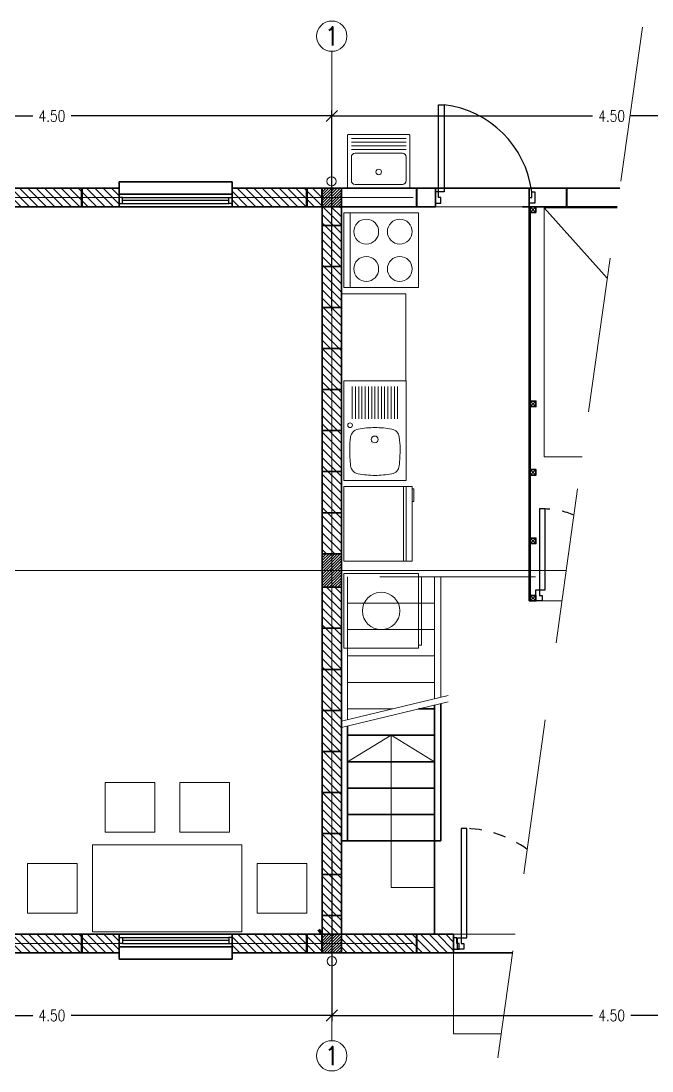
# Model space of a CAD drawing. Header units: metres. Extents: x 45 to 666, y -23 to 325.
# Drawn here: x 278.21 to 283.28, y 94.05 to 102.5 of the extents above; entities that cross this region are included whole.
import ezdxf

# ---------------------------------------------------------------- set-up
doc = ezdxf.new("R2010")
doc.units = ezdxf.units.M
doc.header["$LTSCALE"] = 5
doc.header["$MEASUREMENT"] = 0
doc.linetypes.add('HIDDEN', pattern=[0.375, 0.25, -0.125])
doc.layers.get('0').update_dxf_attribs({"color": 30})
doc.layers.get('DEFPOINTS').update_dxf_attribs({"color": 210})
for name, color, linetype, lineweight in [('A-ANNO-DIMS', 3, 'Continuous', 18), ('A-ANNO-SYMB', 3, 'Continuous', 18), ('A-ANNO-TEXT', 3, 'Continuous', 18), ('A-DOOR-FULL', 4, 'Continuous', 25), ('A-FLOR-FTPT', 6, 'Continuous', 70), ('A-FLOR-LEVL', 7, 'Continuous', 35), ('A-FLOR-OVHD', 3, 'HIDDEN', 18), ('A-FURN', 8, 'Continuous', 18), ('A-GLAZ-FULL', 4, 'Continuous', 25), ('A-WALL-FULL', 7, 'Continuous', 35), ('A-WALL-FULL-EXTR', 7, 'Continuous', 35), ('A-WALL-PATT', 8, 'Continuous', 18)]:
    doc.layers.add(name, color=color, linetype=linetype, lineweight=lineweight)
doc.styles.add('E-ROMANS', font='romans.shx', dxfattribs={"width": 0.8})
doc.dimstyles.new('E-0050_TICK_18', dxfattribs={"dimscale": 0.001, "dimtxt": 90, "dimasz": 90, "dimexe": 45, "dimexo": 30, "dimgap": 45, "dimtad": 0, "dimzin": 0, "dimdsep": 46, "dimtxsty": 'E-ROMANS', "dimblk": 'OBLIQUE', "dimcen": 45, "dimclrd": 256, "dimclre": 256, "dimclrt": 256, "dimadec": 0, "dimazin": 0, "dimtfac": 1, "dimtmove": 1, "dimatfit": 3, "dimldrblk": 'OPEN90', "dimfxl": 1, "dimtfill": 1, "dimtolj": 1, "dimtzin": 0, "dimarcsym": 0})
pattern_1 = [(135, (65.155357, 30.70779), (-0.03367596, -0.03367596), [])]

# ---------------------------------------------------------------- blocks, each defined once
blk = doc.blocks.new('LAVADERO-PL')
at = {"ltscale": 0.25}
for p, q in [((0, -0.245), (0, 0.245)), ((0.005, 0.25), (0.425, 0.25)), ((0.03, -0.19), (0.03, 0.19)), ((0.06, 0.22), (0.25, 0.22)), ((0.28, 0.19), (0.28, -0.19)), ((0.31, 0.22), (0.31, -0.22)), ((0.34, 0.22), (0.34, -0.22)), ((0.37, 0.22), (0.37, -0.22)), ((0.4, 0.22), (0.4, -0.22)), ((0.43, 0.245), (0.43, -0.245)), ((0.425, -0.25), (0.005, -0.25)), ((0.25, -0.22), (0.06, -0.22))]:
    blk.add_line(p, q, dxfattribs=at)
blk.add_circle((0.13, 0), 0.0224, dxfattribs=at)
for centre, radius, start, end in [((0.005, 0.245), 0.005, 90, 180), ((0.06, 0.19), 0.03, 90, 180), ((0.25, 0.19), 0.03, 0, 90), ((0.425, 0.245), 0.005, 0, 90), ((0.005, -0.245), 0.005, 180, 270), ((0.06, -0.19), 0.03, 180, 270), ((0.25, -0.19), 0.03, 270, 0), ((0.425, -0.245), 0.005, 270, 0)]:
    blk.add_arc(centre, radius, start, end, dxfattribs=at)
blk = doc.blocks.new('A$C1B7F5B90')
at = {"layer": 'A-DOOR-FULL'}
for points in [[(0.07, 0.79), (0.07, 0.09), (0.025, 0.09), (0.025, 0.79), (0.07, 0.79)], [(0.025, 0.09), (0, 0.09), (0, 0), (0.045, 0), (0.045, 0.045), (0.025, 0.045), (0.025, 0.09)], [(0.775, 0.09), (0.8, 0.09), (0.8, 0), (0.755, 0), (0.755, 0.045), (0.775, 0.045), (0.775, 0.09)]]:
    blk.add_lwpolyline(points, dxfattribs=at)
at = {"layer": 'A-DOOR-FULL', "linetype": 'HIDDEN'}
blk.add_arc((-0.0286, -0.0143), 0.8104, 7.39733, 83.01047, dxfattribs=at)
blk = doc.blocks.new('COCINA-PL')
blk.add_lwpolyline([(0, 0.3), (0, -0.3), (0.6, -0.3), (0.6, 0.3)], close=True)
blk.add_lwpolyline([(0.05, 0.3), (0.05, -0.3)])
for centre in [(0.18, 0.15), (0.45, 0.15), (0.18, -0.15), (0.45, -0.15)]:
    blk.add_circle(centre, 0.1)
blk = doc.blocks.new('LAVADORA-PL')
for p, q in [((0, 0), (0, 0.6)), ((0, 0.6), (0.6, 0.6)), ((0.6, 0.6), (0.6, 0)), ((0.625, 0.575), (0.625, 0.025)), ((0.6, 0), (0, 0))]:
    blk.add_line(p, q)
for points in [[(0.6, 0.575), (0.625, 0.575)], [(0.6, 0.025), (0.625, 0.025)]]:
    blk.add_lwpolyline(points)
blk.add_circle((0.3, 0.3), 0.15)
blk = doc.blocks.new('LAVAPLATO-PL')
at = {"ltscale": 5}
for p, q in [((0.5, 0.8), (0, 0.8)), ((0, 0.8), (0, 0)), ((0.5, 0), (0.5, 0.8)), ((0.0672, 0.4945), (0.0672, 0.755)), ((0.0672, 0.4945), (0.0672, 0.755)), ((0.0933, 0.4945), (0.0933, 0.755)), ((0.0933, 0.4945), (0.0933, 0.755)), ((0.1195, 0.4945), (0.1194, 0.755)), ((0.1195, 0.4945), (0.1194, 0.755)), ((0.1456, 0.4945), (0.1456, 0.755)), ((0.1456, 0.4945), (0.1456, 0.755)), ((0.1717, 0.4945), (0.1717, 0.755)), ((0.1717, 0.4945), (0.1717, 0.755)), ((0.1978, 0.4945), (0.1978, 0.755)), ((0.1978, 0.4945), (0.1978, 0.755)), ((0.2239, 0.4945), (0.2239, 0.755)), ((0.2239, 0.4945), (0.2239, 0.755)), ((0.25, 0.4945), (0.25, 0.755)), ((0.25, 0.4945), (0.25, 0.755)), ((0.2761, 0.4945), (0.2761, 0.755)), ((0.2761, 0.4945), (0.2761, 0.755)), ((0.3022, 0.4945), (0.3022, 0.755)), ((0.3022, 0.4945), (0.3022, 0.755)), ((0.3283, 0.4945), (0.3283, 0.755)), ((0.3283, 0.4945), (0.3283, 0.755)), ((0.3544, 0.4945), (0.3544, 0.755)), ((0.3544, 0.4945), (0.3544, 0.755)), ((0.3806, 0.4945), (0.3805, 0.755)), ((0.3806, 0.4945), (0.3805, 0.755)), ((0.4067, 0.4945), (0.4067, 0.755)), ((0.4067, 0.4945), (0.4067, 0.755)), ((0.4328, 0.4945), (0.4328, 0.755)), ((0.4328, 0.4945), (0.4328, 0.755)), ((0, 0), (0.5, 0))]:
    blk.add_line(p, q, dxfattribs=at)
for centre, radius in [((0.0499, 0.443), 0.019), ((0.0499, 0.443), 0.019), ((0.248, 0.329), 0.0275), ((0.248, 0.329), 0.0275)]:
    blk.add_circle(centre, radius, dxfattribs=at)
for centre, radius, start, end in [((0.25, -0.326), 0.75, 90, 100.38124), ((0.25, -0.326), 0.75, 90, 100.38124), ((0.25, -0.326), 0.75, 79.61876, 90), ((0.25, -0.326), 0.75, 79.61876, 90), ((0.798, 0.253), 0.75, 172.77, 180), ((0.798, 0.253), 0.75, 172.77, 180), ((0.1284, 0.338), 0.075, 100.38124, 172.77), ((0.1284, 0.338), 0.075, 100.38124, 172.77), ((0.3716, 0.338), 0.075, 7.23, 79.61876), ((0.3716, 0.338), 0.075, 7.23, 79.61876), ((-0.298, 0.253), 0.75, 360, 7.23), ((-0.298, 0.253), 0.75, 360, 7.23), ((1.6099, 0.253), 1.5619, 179.9987, 185.00834), ((1.6099, 0.253), 1.5619, 179.9987, 185.00834), ((-1.1099, 0.253), 1.5619, 354.99166, 0.0013), ((-1.1099, 0.253), 1.5619, 354.99166, 0.0013), ((0.1284, 0.126), 0.075, 187.23, 259.61876), ((0.1284, 0.126), 0.075, 187.23, 259.61876), ((0.3716, 0.126), 0.075, 280.38124, 352.77), ((0.3716, 0.126), 0.075, 280.38124, 352.77), ((0.25, 0.79), 0.75, 259.61876, 270), ((0.25, 0.79), 0.75, 259.61876, 270), ((0.25, 0.79), 0.75, 270, 280.38124), ((0.25, 0.79), 0.75, 270, 280.38124)]:
    blk.add_arc(centre, radius, start, end, dxfattribs=at)
blk = doc.blocks.new('RF-PL')
for p, q in [((0, 0.6), (0.5504, 0.6)), ((0, 0), (0, 0.6)), ((0.481, 0.6), (0.481, 0)), ((0.5008, 0.6), (0.5008, 0)), ((0.5504, 0.6), (0.5504, 0)), ((0.5504, 0.5806), (0.5629, 0.5806)), ((0.5629, 0.5806), (0.5629, 0.4806)), ((0.5629, 0.4806), (0.5504, 0.4806)), ((0.5504, 0), (0, 0))]:
    blk.add_line(p, q)
blk = doc.blocks.new('_Oblique')
at = {"color": 0, "linetype": 'ByBlock', "lineweight": -2}
blk.add_line((-0.5, -0.5), (0.5, 0.5), dxfattribs=at)
blk = doc.blocks.new('*D264')
at = {"layer": 'A-ANNO-DIMS', "lineweight": -2, "transparency": 16777216}
for p, q in [((276.2054, 100.167), (276.2054, 101.7788)), ((280.7054, 100.167), (280.7054, 101.7788)), ((276.2054, 101.7338), (278.3007, 101.7338)), ((280.7054, 101.7338), (278.6101, 101.7338))]:
    blk.add_line(p, q, dxfattribs=at)
at = {"layer": 'DEFPOINTS', "color": 0, "transparency": 16777216}
for p in [(280.7054, 101.7338), (276.2054, 100.137), (280.7054, 100.137)]:
    blk.add_point(p, dxfattribs=at)
at = {"layer": 'A-ANNO-DIMS', "lineweight": -2, "transparency": 16777216, "xscale": 0.09, "yscale": 0.09, "zscale": 0.09, "rotation": 180}
blk.add_blockref('_Oblique', (276.2054, 101.7338), dxfattribs=at)
at = {"layer": 'A-ANNO-DIMS', "lineweight": -2, "transparency": 16777216, "xscale": 0.09, "yscale": 0.09, "zscale": 0.09}
blk.add_blockref('_Oblique', (280.7054, 101.7338), dxfattribs=at)
at = {"layer": 'A-ANNO-DIMS', "transparency": 16777216, "insert": (278.4554, 101.7338), "char_height": 0.09, "attachment_point": 5, "style": 'E-ROMANS', "bg_fill": 3, "box_fill_scale": 1.25, "bg_fill_color": 256, "bg_fill_true_color": 13158600, "bg_fill_transparency": 0}
blk.add_mtext('\\A1;4.50', dxfattribs=at)
blk = doc.blocks.new('_Open90')
at = {"color": 0, "linetype": 'ByBlock', "lineweight": -2}
for p, q in [((0, 0), (-1, 0)), ((-0.5, 0.5), (0, 0)), ((0, 0), (-0.5, -0.5))]:
    blk.add_line(p, q, dxfattribs=at)
blk = doc.blocks.new('*D265')
at = {"layer": 'A-ANNO-DIMS', "lineweight": -2, "transparency": 16777216}
for p, q in [((276.2054, 95.7869), (276.2054, 94.4555)), ((280.7054, 95.7869), (280.7054, 94.4555)), ((276.2054, 94.5005), (278.3007, 94.5005)), ((280.7054, 94.5005), (278.6101, 94.5005))]:
    blk.add_line(p, q, dxfattribs=at)
at = {"layer": 'DEFPOINTS', "color": 0, "transparency": 16777216}
for p in [(276.2054, 95.8169), (280.7054, 95.8169), (280.7054, 94.5005)]:
    blk.add_point(p, dxfattribs=at)
at = {"layer": 'A-ANNO-DIMS', "lineweight": -2, "transparency": 16777216, "xscale": 0.09, "yscale": 0.09, "zscale": 0.09, "rotation": 180}
blk.add_blockref('_Oblique', (276.2054, 94.5005), dxfattribs=at)
at = {"layer": 'A-ANNO-DIMS', "lineweight": -2, "transparency": 16777216, "xscale": 0.09, "yscale": 0.09, "zscale": 0.09}
blk.add_blockref('_Oblique', (280.7054, 94.5005), dxfattribs=at)
at = {"layer": 'A-ANNO-DIMS', "transparency": 16777216, "insert": (278.4554, 94.5005), "char_height": 0.09, "attachment_point": 5, "style": 'E-ROMANS', "bg_fill": 3, "box_fill_scale": 1.25, "bg_fill_color": 256, "bg_fill_true_color": 13158600, "bg_fill_transparency": 0}
blk.add_mtext('\\A1;4.50', dxfattribs=at)
blk = doc.blocks.new('*D266')
at = {"layer": 'A-ANNO-DIMS', "lineweight": -2, "transparency": 16777216}
for p, q in [((280.7054, 101.7263), (280.7054, 101.7788)), ((285.2054, 101.7263), (285.2054, 101.7788)), ((280.7054, 101.7338), (282.8007, 101.7338)), ((285.2054, 101.7338), (283.1101, 101.7338))]:
    blk.add_line(p, q, dxfattribs=at)
at = {"layer": 'DEFPOINTS', "color": 0, "transparency": 16777216}
for p in [(280.7054, 101.6963), (285.2054, 101.7338), (285.2054, 101.6963)]:
    blk.add_point(p, dxfattribs=at)
at = {"layer": 'A-ANNO-DIMS', "lineweight": -2, "transparency": 16777216, "xscale": 0.09, "yscale": 0.09, "zscale": 0.09, "rotation": 180}
blk.add_blockref('_Oblique', (280.7054, 101.7338), dxfattribs=at)
at = {"layer": 'A-ANNO-DIMS', "lineweight": -2, "transparency": 16777216, "xscale": 0.09, "yscale": 0.09, "zscale": 0.09}
blk.add_blockref('_Oblique', (285.2054, 101.7338), dxfattribs=at)
at = {"layer": 'A-ANNO-DIMS', "transparency": 16777216, "insert": (282.9554, 101.7338), "char_height": 0.09, "attachment_point": 5, "style": 'E-ROMANS', "bg_fill": 3, "box_fill_scale": 1.25, "bg_fill_color": 256, "bg_fill_true_color": 13158600, "bg_fill_transparency": 0}
blk.add_mtext('\\A1;4.50', dxfattribs=at)
blk = doc.blocks.new('*D267')
at = {"layer": 'A-ANNO-DIMS', "lineweight": -2, "transparency": 16777216}
for p, q in [((280.7054, 95.7869), (280.7054, 94.4555)), ((285.2054, 95.7869), (285.2054, 94.4555)), ((280.7054, 94.5005), (282.8007, 94.5005)), ((285.2054, 94.5005), (283.1101, 94.5005))]:
    blk.add_line(p, q, dxfattribs=at)
at = {"layer": 'DEFPOINTS', "color": 0, "transparency": 16777216}
for p in [(280.7054, 95.8169), (285.2054, 95.8169), (285.2054, 94.5005)]:
    blk.add_point(p, dxfattribs=at)
at = {"layer": 'A-ANNO-DIMS', "lineweight": -2, "transparency": 16777216, "xscale": 0.09, "yscale": 0.09, "zscale": 0.09, "rotation": 180}
blk.add_blockref('_Oblique', (280.7054, 94.5005), dxfattribs=at)
at = {"layer": 'A-ANNO-DIMS', "lineweight": -2, "transparency": 16777216, "xscale": 0.09, "yscale": 0.09, "zscale": 0.09}
blk.add_blockref('_Oblique', (285.2054, 94.5005), dxfattribs=at)
at = {"layer": 'A-ANNO-DIMS', "transparency": 16777216, "insert": (282.9554, 94.5005), "char_height": 0.09, "attachment_point": 5, "style": 'E-ROMANS', "bg_fill": 3, "box_fill_scale": 1.25, "bg_fill_color": 256, "bg_fill_true_color": 13158600, "bg_fill_transparency": 0}
blk.add_mtext('\\A1;4.50', dxfattribs=at)

msp = doc.modelspace()

# ---------------------------------------------------------------- hatches: boundary and pattern name
at = {"layer": 'A-WALL-PATT'}
h = msp.add_hatch(dxfattribs=at)
h.set_pattern_fill('LINE', color=256, scale=0.015, angle=135, style=0)
h.set_pattern_definition(pattern_1)
h.paths.add_polyline_path([(277.0384, 101.1536), (276.2854, 101.1536), (276.2854, 101.0036), (277.0384, 101.0036)])
h.paths.add_polyline_path([(278.7679, 101.1536), (278.1679, 101.1536), (278.1679, 101.0036), (278.7679, 101.0036)])
h.paths.add_polyline_path([(278.1679, 101.1536), (277.7914, 101.1536), (277.7914, 101.1236), (277.7914, 101.1236), (277.7914, 101.0336), (277.7914, 101.0336), (277.7914, 101.0036), (278.1679, 101.0036)])
h.paths.add_polyline_path([(278.9974, 101.1536), (278.7679, 101.1536), (278.7679, 101.0036), (278.9974, 101.0036)])
h.paths.add_polyline_path([(280.6284, 101.1536), (279.9034, 101.1536), (279.9034, 101.0036), (280.6284, 101.0036)])
h = msp.add_hatch(dxfattribs=at)
h.set_pattern_fill('LINE', color=256, scale=0.005, angle=45, style=0)
h.set_pattern_definition([(45, (125.238842, 30.70779), (-0.0112253202, 0.0112253202), [])])
h.paths.add_polyline_path([(280.7824, 101.1536), (280.6284, 101.1536), (280.6284, 101.0036), (280.7824, 101.0036)])
h = msp.add_hatch(dxfattribs=at)
h.set_pattern_fill('LINE', color=256, scale=0.005, angle=45, style=0)
h.set_pattern_definition([(45, (125.238842, 30.70779), (-0.0112253202, 0.0112253202), [])])
h.paths.add_polyline_path([(280.7824, 101.1536), (280.6284, 101.1536), (280.6284, 101.0036), (280.7824, 101.0036)])
h = msp.add_hatch(dxfattribs=at)
h.set_pattern_fill('LINE', color=256, scale=0.015, angle=135, style=0)
h.set_pattern_definition(pattern_1)
h.paths.add_polyline_path([(280.7824, 101.0036), (280.6284, 101.0036), (280.6284, 100.8536), (280.7824, 100.8536)])
h.paths.add_polyline_path([(280.7824, 100.8536), (280.6284, 100.8536), (280.6284, 100.5236), (280.7824, 100.5236)])
h.paths.add_polyline_path([(280.7824, 100.5236), (280.6284, 100.5236), (280.6284, 100.1936), (280.7824, 100.1936)])
h.paths.add_polyline_path([(280.7824, 100.1936), (280.6284, 100.1936), (280.6284, 99.8636), (280.7824, 99.8636)])
h.paths.add_polyline_path([(280.7824, 99.8636), (280.6284, 99.8636), (280.6284, 99.5336), (280.7824, 99.5336)])
h.paths.add_polyline_path([(280.7824, 99.5336), (280.6284, 99.5336), (280.6284, 99.2036), (280.7824, 99.2036)])
h.paths.add_polyline_path([(280.7824, 99.2036), (280.6284, 99.2036), (280.6284, 98.8736), (280.7824, 98.8736)])
h.paths.add_polyline_path([(280.7824, 98.8736), (280.6284, 98.8736), (280.6284, 98.5436), (280.7824, 98.5436)])
h.paths.add_polyline_path([(280.7824, 98.5436), (280.6284, 98.5436), (280.6284, 98.2136), (280.7824, 98.2136)])
h.paths.add_polyline_path([(280.7824, 97.9436), (280.6284, 97.9436), (280.6284, 97.6136), (280.7824, 97.6136)])
h.paths.add_polyline_path([(280.7824, 97.6136), (280.6284, 97.6136), (280.6284, 97.2836), (280.7824, 97.2836)])
h.paths.add_polyline_path([(280.7824, 97.2836), (280.6284, 97.2836), (280.6284, 96.9536), (280.7824, 96.9536)])
h.paths.add_polyline_path([(280.7824, 96.9536), (280.6284, 96.9536), (280.6284, 96.6236), (280.7824, 96.6236)])
h.paths.add_polyline_path([(280.7824, 96.6236), (280.6284, 96.6236), (280.6284, 96.2936), (280.7824, 96.2936)])
h.paths.add_polyline_path([(280.7824, 96.2936), (280.6284, 96.2936), (280.6284, 95.9636), (280.7824, 95.9636)])
h.paths.add_polyline_path([(280.7824, 95.9636), (280.6284, 95.9636), (280.6284, 95.6336), (280.7824, 95.6336)])
h.paths.add_polyline_path([(280.7824, 95.6336), (280.6284, 95.6336), (280.6284, 95.3036), (280.7824, 95.3036)])
h.paths.add_polyline_path([(280.7824, 95.3036), (280.6284, 95.3036), (280.6284, 95.1536), (280.7824, 95.1536)])
h = msp.add_hatch(dxfattribs=at)
h.set_pattern_fill('LINE', color=256, scale=0.005, angle=45, style=0)
h.set_pattern_definition([(45, (125.238842, 30.70779), (-0.0112253202, 0.0112253202), [])])
h.paths.add_polyline_path([(280.6284, 97.9436), (280.7824, 97.9436), (280.7824, 98.2136), (280.6284, 98.2136)])
h = msp.add_hatch(dxfattribs=at)
h.set_pattern_fill('LINE', color=256, scale=0.005, angle=45, style=0)
h.set_pattern_definition([(45, (125.238842, 30.70779), (-0.0112253202, 0.0112253202), [])])
h.paths.add_polyline_path([(280.6284, 97.9436), (280.7824, 97.9436), (280.7824, 98.2136), (280.6284, 98.2136)])
h = msp.add_hatch(dxfattribs=at)
h.set_pattern_fill('LINE', color=256, scale=0.015, angle=135, style=0)
h.set_pattern_definition(pattern_1)
h.paths.add_polyline_path([(277.1854, 95.1536), (276.2824, 95.1536), (276.2824, 95.0036), (277.1854, 95.0036)])
h.paths.add_polyline_path([(278.9974, 95.1536), (278.0914, 95.1536), (278.0914, 95.0036), (278.9974, 95.0036)])
h.paths.add_polyline_path([(280.6284, 95.1536), (279.9034, 95.1536), (279.9034, 95.0036), (280.6284, 95.0036)])
h = msp.add_hatch(dxfattribs=at)
h.set_pattern_fill('LINE', color=256, scale=0.005, angle=45, style=0)
h.set_pattern_definition([(45, (125.238842, 24.70779), (-0.0112253202, 0.0112253202), [])])
h.paths.add_polyline_path([(280.7824, 95.1536), (280.6284, 95.1536), (280.6284, 95.0036), (280.7824, 95.0036)])
h = msp.add_hatch(dxfattribs=at)
h.set_pattern_fill('LINE', color=256, scale=0.005, angle=45, style=0)
h.set_pattern_definition([(45, (125.238842, 24.70779), (-0.0112253202, 0.0112253202), [])])
h.paths.add_polyline_path([(280.7824, 95.1536), (280.6284, 95.1536), (280.6284, 95.0036), (280.7824, 95.0036)])
h = msp.add_hatch(dxfattribs=at)
h.set_pattern_fill('LINE', color=256, scale=0.015, angle=135, style=0)
h.set_pattern_definition([(135, (69.655357, 30.70779), (-0.03367596, -0.03367596), [])])
h.paths.add_polyline_path([(281.6854, 95.1536), (280.7824, 95.1536), (280.7824, 95.0036), (281.6854, 95.0036)])
h.paths.add_polyline_path([(285.1284, 95.1536), (284.4034, 95.1536), (284.4034, 95.0036), (285.1284, 95.0036)])
h.paths.add_polyline_path([(283.4965, 95.1536), (283.4754, 95.0036), (283.4974, 95.0036), (283.4974, 95.1536)])

# ---------------------------------------------------------------- linework, layer by layer
at = {"layer": 'A-ANNO-SYMB', "ltscale": 2}
msp.add_lwpolyline([(280.7054, 102.2534), (280.7054, 94.2978)], dxfattribs=at)
at = {"layer": 'A-ANNO-SYMB'}
msp.add_lwpolyline([(282.5904, 98.0786), (270.0152, 98.0786)], dxfattribs=at)
at = {"layer": 'A-ANNO-SYMB', "linetype": 'Continuous', "ltscale": 5}
for centre in [(280.7054, 102.3754), (280.7054, 94.1758)]:
    msp.add_circle(centre, 0.1219, dxfattribs=at)
at = {"layer": 'A-DOOR-FULL'}
for points in [[(282.3758, 97.9236), (282.4208, 97.9236), (282.4208, 98.5736), (282.3758, 98.5736)], [(281.747, 95.1236), (281.792, 95.1236), (281.792, 96.0036), (281.747, 96.0036)]]:
    msp.add_lwpolyline(points, close=True, dxfattribs=at)
for points in [[(282.3464, 97.9236), (282.3758, 97.9236), (282.3758, 97.8786), (282.3958, 97.8786), (282.3958, 97.8336), (282.3464, 97.8336), (282.3464, 97.9236)], [(281.7104, 95.1236), (281.6854, 95.1236), (281.6854, 95.0336), (281.7304, 95.0336), (281.7304, 95.0786), (281.7104, 95.0786), (281.7104, 95.1236)], [(281.7175, 95.1236), (281.747, 95.1236), (281.747, 95.0786), (281.767, 95.0786), (281.767, 95.0336), (281.7175, 95.0336), (281.7175, 95.1236)]]:
    msp.add_lwpolyline(points, dxfattribs=at)
at = {"layer": 'A-DOOR-FULL', "linetype": 'HIDDEN', "ltscale": 0.05}
for centre, radius, start, end in [((282.4063, 97.9548), 0.619, 66.54281, 88.65358), ((281.7658, 95.1437), 0.8604, 53.61731, 88.25563)]:
    msp.add_arc(centre, radius, start, end, dxfattribs=at)
at = {"layer": 'A-FLOR-FTPT'}
msp.add_line((280.6284, 95.1536), (280.6008, 95.19), dxfattribs=at)
at = {"layer": 'A-FLOR-LEVL'}
for p, q in [((281.3854, 101.1536), (281.3854, 101.0036)), ((281.3884, 101.1536), (281.3884, 101.0036)), ((282.2914, 101.1536), (281.5384, 101.1536)), ((282.3014, 101.0036), (282.3464, 100.9586)), ((282.3464, 101.0036), (282.3014, 100.9586)), ((282.3014, 99.4411), (282.3464, 99.3961)), ((282.3464, 99.4411), (282.3014, 99.3961)), ((282.3014, 98.8903), (282.3464, 98.8453)), ((282.3464, 98.8903), (282.3014, 98.8453)), ((282.3014, 98.3395), (282.3464, 98.2945)), ((282.3464, 98.3395), (282.3014, 98.2945)), ((282.3014, 97.8786), (282.3464, 97.8336)), ((282.3464, 97.8786), (282.3014, 97.8336)), ((281.4023, 96.9661), (281.5324, 96.9661)), ((281.5324, 95.9036), (281.5324, 96.9975)), ((281.5824, 95.9036), (281.5824, 97.0095)), ((280.8324, 95.9036), (280.8324, 96.8289)), ((280.8324, 96.7536), (281.5324, 96.7536)), ((280.8324, 96.5411), (281.5324, 96.5411)), ((280.8324, 96.3286), (281.5324, 96.3286)), ((280.8324, 96.1161), (281.5324, 96.1161)), ((280.7844, 95.9036), (281.5824, 95.9036)), ((281.5324, 95.1536), (281.5324, 95.9036)), ((280.5034, 95.0036), (280.5034, 95.1536)), ((280.5064, 95.0036), (280.5064, 95.1536)), ((280.6254, 95.0036), (280.6254, 95.1536)), ((282.1594, 95.0036), (281.6854, 95.0036))]:
    msp.add_line(p, q, dxfattribs=at)
for points in [[(278.6944, 101.1536), (278.6944, 101.0036)], [(278.6974, 101.1536), (278.6974, 101.0036)], [(278.9974, 101.1536), (278.9974, 101.2036), (279.9034, 101.2036), (279.9034, 101.1536)], [(280.5034, 101.1536), (280.5034, 101.0036)], [(280.5064, 101.1536), (280.5064, 101.0036)], [(280.6254, 101.1536), (280.6254, 101.0036)], [(282.5914, 101.1536), (282.5914, 101.0036)], [(282.5944, 101.1536), (282.5944, 101.0036)], [(278.9974, 101.1036), (279.9034, 101.1036)], [(278.9974, 101.0036), (279.9034, 101.0036)], [(278.6944, 95.0036), (278.6944, 95.1536)], [(278.6974, 95.0036), (278.6974, 95.1536)], [(278.9974, 95.1536), (279.9034, 95.1536)], [(281.3854, 95.0036), (281.3854, 95.1536)], [(281.3884, 95.0036), (281.3884, 95.1536)], [(278.9974, 95.0536), (279.9034, 95.0536)], [(278.9974, 95.0036), (278.9974, 94.9536), (279.9034, 94.9536), (279.9034, 95.0036)]]:
    msp.add_lwpolyline(points, dxfattribs=at)
at = {"layer": 'A-FLOR-OVHD'}
for p, q in [((281.5384, 101.0036), (282.2914, 101.0036)), ((280.8324, 96.8784), (280.8324, 98.0286)), ((281.5324, 97.0475), (281.5324, 98.0286)), ((281.5824, 97.0595), (281.5824, 98.0286)), ((280.8324, 97.8161), (281.5324, 97.8161)), ((280.8324, 97.6036), (281.5324, 97.6036)), ((280.8324, 97.3911), (281.5324, 97.3911)), ((280.8324, 97.1786), (281.5324, 97.1786)), ((280.8324, 96.9661), (281.1947, 96.9661)), ((281.6854, 95.1536), (282.1805, 95.1536)), ((281.6854, 94.3536), (281.6854, 95.0036))]:
    msp.add_line(p, q, dxfattribs=at)
for points in [[(283.2029, 102.448), (282.0412, 94.1603)], [(282.3429, 98.0286), (280.7824, 98.0286)], [(282.3958, 97.8336), (282.5561, 97.8336)], [(280.7844, 96.8669), (281.6411, 97.0736)], [(280.7844, 96.8169), (281.6411, 97.0236)], [(281.1824, 96.7536), (280.8324, 96.5411)], [(281.5324, 95.5286), (281.1824, 95.5286), (281.1824, 96.7536)], [(281.1824, 96.7536), (281.5324, 96.5411)], [(281.6854, 94.3536), (282.0683, 94.3536)]]:
    msp.add_lwpolyline(points, dxfattribs=at)
at = {"layer": 'A-FURN'}
for p, q in [((282.4119, 100.9936), (282.9199, 100.4292)), ((282.999, 100.9936), (282.4119, 100.9936)), ((282.4119, 100.9936), (282.4119, 98.9936)), ((281.3004, 100.3036), (280.7824, 100.3036)), ((281.3004, 99.6036), (281.3004, 100.3036)), ((282.4119, 98.9936), (282.7187, 98.9936))]:
    msp.add_line(p, q, dxfattribs=at)
for points in [[(278.8829, 96.3736), (279.2829, 96.3736), (279.2829, 95.9736), (278.8829, 95.9736), (278.8829, 96.3736)], [(279.8829, 96.3736), (279.4829, 96.3736), (279.4829, 95.9736), (279.8829, 95.9736), (279.8829, 96.3736)], [(279.9829, 95.8736), (279.9829, 95.1736), (278.7829, 95.1736), (278.7829, 95.8736), (279.9829, 95.8736)], [(278.2583, 95.7236), (278.6583, 95.7236), (278.6583, 95.3236), (278.2583, 95.3236), (278.2583, 95.7236)], [(280.5056, 95.7236), (280.1056, 95.7236), (280.1056, 95.3236), (280.5056, 95.3236), (280.5056, 95.7236)]]:
    msp.add_lwpolyline(points, dxfattribs=at)
for centre in [(280.7039, 101.2078), (280.7039, 101.2078), (280.7051, 94.9372), (280.7051, 94.9372)]:
    msp.add_circle(centre, 0.0375, dxfattribs=at)
at = {"layer": 'A-GLAZ-FULL'}
for p, q in [((279.0224, 101.0786), (279.878, 101.0786)), ((279.878, 101.0536), (279.0224, 101.0536)), ((279.0224, 101.0286), (279.878, 101.0286)), ((279.0224, 95.1286), (279.8779, 95.1286)), ((279.0224, 95.0786), (279.8779, 95.0786)), ((279.8784, 95.1036), (279.0229, 95.1036))]:
    msp.add_line(p, q, dxfattribs=at)
for points in [[(278.9974, 101.0286), (279.0224, 101.0286), (279.0224, 101.0786), (278.9974, 101.0786)], [(279.9034, 101.0286), (279.878, 101.0286), (279.878, 101.0786), (279.9034, 101.0786)], [(278.9974, 95.1286), (279.0224, 95.1286), (279.0224, 95.0786), (278.9974, 95.0786)], [(279.9034, 95.1286), (279.8779, 95.1286), (279.8779, 95.0786), (279.9034, 95.0786)]]:
    msp.add_lwpolyline(points, dxfattribs=at)
at = {"layer": 'A-WALL-FULL'}
msp.add_lwpolyline([(280.6284, 101.1536), (280.7824, 101.1536), (280.7824, 95.0036), (280.7824, 95.0036), (280.6284, 95.0036)], close=True, dxfattribs=at)
msp.add_lwpolyline([(280.6284, 101.1536), (280.7824, 101.1536), (280.7824, 95.0036), (280.7824, 95.0036), (280.6284, 95.0036)], close=True, dxfattribs=at)
for points in [[(280.6284, 101.0036), (280.7824, 101.0036)], [(280.6284, 101.0036), (280.7824, 101.0036)], [(280.6284, 100.8536), (280.7824, 100.8536)], [(280.6284, 100.8536), (280.7824, 100.8536)], [(280.6284, 100.5236), (280.7824, 100.5236)], [(280.6284, 100.5236), (280.7824, 100.5236)], [(280.6284, 100.1936), (280.7824, 100.1936)], [(280.6284, 100.1936), (280.7824, 100.1936)], [(280.6284, 99.8636), (280.7824, 99.8636)], [(280.6284, 99.8636), (280.7824, 99.8636)], [(280.6284, 99.5336), (280.7824, 99.5336)], [(280.6284, 99.5336), (280.7824, 99.5336)], [(280.6284, 99.2036), (280.7824, 99.2036)], [(280.6284, 99.2036), (280.7824, 99.2036)], [(280.6284, 98.8736), (280.7824, 98.8736)], [(280.6284, 98.8736), (280.7824, 98.8736)], [(280.6284, 98.5436), (280.7824, 98.5436)], [(280.6284, 98.5436), (280.7824, 98.5436)], [(280.6284, 98.2136), (280.7824, 98.2136)], [(280.6284, 98.2136), (280.7824, 98.2136)], [(280.6284, 97.9436), (280.7824, 97.9436)], [(280.6284, 97.9436), (280.7824, 97.9436)], [(280.6284, 97.6136), (280.7824, 97.6136)], [(280.6284, 97.6136), (280.7824, 97.6136)], [(280.6284, 97.2836), (280.7824, 97.2836)], [(280.6284, 97.2836), (280.7824, 97.2836)], [(280.6284, 96.9536), (280.7824, 96.9536)], [(280.6284, 96.9536), (280.7824, 96.9536)], [(280.6284, 96.6236), (280.7824, 96.6236)], [(280.6284, 96.6236), (280.7824, 96.6236)], [(280.6284, 96.2936), (280.7824, 96.2936)], [(280.6284, 96.2936), (280.7824, 96.2936)], [(280.6284, 95.9636), (280.7824, 95.9636)], [(280.6284, 95.9636), (280.7824, 95.9636)], [(280.6284, 95.6336), (280.7824, 95.6336)], [(280.6284, 95.6336), (280.7824, 95.6336)], [(280.6284, 95.3036), (280.7824, 95.3036)], [(280.6284, 95.3036), (280.7824, 95.3036)], [(280.6284, 95.1536), (280.7824, 95.1536)], [(280.6284, 95.1536), (280.7824, 95.1536)]]:
    msp.add_lwpolyline(points, dxfattribs=at)
at = {"layer": 'A-WALL-FULL-EXTR'}
for p, q in [((281.5384, 101.1536), (280.7824, 101.1536)), ((280.7824, 101.0036), (281.5384, 101.0036)), ((282.2914, 101.0036), (282.2914, 97.8336)), ((282.3014, 101.0036), (282.3014, 97.8336)), ((282.2914, 97.8336), (282.3014, 97.8336)), ((280.7824, 95.1536), (281.6854, 95.1536)), ((281.6854, 95.0036), (280.7824, 95.0036))]:
    msp.add_line(p, q, dxfattribs=at)
for points in [[(277.7914, 101.1536), (278.9974, 101.1536)], [(278.9974, 101.1536), (278.9974, 101.0036)], [(279.9034, 101.1536), (279.9034, 101.0036)], [(279.9034, 101.1536), (280.6284, 101.1536)], [(281.5384, 101.0036), (281.5384, 101.1536)], [(282.2914, 101.1536), (283.0215, 101.1536)], [(282.2914, 101.1536), (282.2914, 101.0036)], [(277.7399, 101.0036), (278.9974, 101.0036)], [(279.9034, 101.0036), (280.6284, 101.0036)], [(282.2399, 101.0036), (283.0004, 101.0036)], [(278.0914, 95.1536), (278.9974, 95.1536)], [(278.9974, 95.0036), (278.9974, 95.1536)], [(279.9034, 95.1536), (280.6284, 95.1536)], [(279.9034, 95.0036), (279.9034, 95.1536)], [(281.6854, 95.0036), (281.6854, 95.1536)], [(278.0914, 95.0036), (278.9974, 95.0036)], [(279.9034, 95.0036), (280.6284, 95.0036)]]:
    msp.add_lwpolyline(points, dxfattribs=at)
for points in [[(282.3014, 100.9586), (282.3464, 100.9586), (282.3464, 101.0036), (282.3014, 101.0036)], [(282.3014, 99.3961), (282.3464, 99.3961), (282.3464, 99.4411), (282.3014, 99.4411)], [(282.3014, 98.8453), (282.3464, 98.8453), (282.3464, 98.8903), (282.3014, 98.8903)], [(282.3014, 98.2945), (282.3464, 98.2945), (282.3464, 98.3395), (282.3014, 98.3395)], [(282.3014, 97.8336), (282.3464, 97.8336), (282.3464, 97.8786), (282.3014, 97.8786)]]:
    msp.add_lwpolyline(points, close=True, dxfattribs=at)

# ---------------------------------------------------------------- block references
at = {"layer": 'A-DOOR-FULL'}
msp.add_blockref('A$C1B7F5B90', (281.5384, 101.0336), dxfattribs=at)
at = {"layer": 'A-FURN', "rotation": 90}
msp.add_blockref('LAVADERO-PL', (281.083, 101.1536), dxfattribs=at)
at = {"layer": 'A-FURN'}
for name, p in [('COCINA-PL', (280.8024, 100.6536)), ('LAVAPLATO-PL', (280.8024, 98.8036)), ('RF-PL', (280.8024, 98.1536)), ('LAVADORA-PL', (280.8024, 97.4536))]:
    msp.add_blockref(name, p, dxfattribs=at)

# ---------------------------------------------------------------- texts
at = {"layer": 'A-ANNO-TEXT', "ltscale": 5, "char_height": 0.15, "attachment_point": 5, "style": 'E-ROMANS'}
for insert in [(280.7054, 102.3754), (280.7054, 94.1758)]:
    msp.add_mtext('1', dxfattribs=dict(at, insert=insert))

# ---------------------------------------------------------------- next in the draw order: dimensions: what is measured, and where the dimension line sits
at = {"layer": 'A-ANNO-DIMS'}
for base, p1, p2, picture, middle in [((280.7054, 101.7338), (276.2054, 100.137), (280.7054, 100.137), '*D264', (278.4554, 101.7338)), ((280.7054, 94.5005), (276.2054, 95.8169), (280.7054, 95.8169), '*D265', (278.4554, 94.5005))]:
    dim = msp.add_linear_dim(base=base, p1=p1, p2=p2, dimstyle='E-0050_TICK_18', dxfattribs=at)
    dim.commit()
    dim.dimension.update_dxf_attribs({"geometry": picture, "text_midpoint": middle})

# ---------------------------------------------------------------- next in the draw order: linework, layer by layer
at = {"layer": 'A-ANNO-SYMB'}
msp.add_lwpolyline([(270.0152, 101.0786), (281.3598, 101.0786)], dxfattribs=at)

# ---------------------------------------------------------------- next in the draw order: dimensions: what is measured, and where the dimension line sits
at = {"layer": 'A-ANNO-DIMS'}
dim = msp.add_aligned_dim(p1=(280.7054, 101.6963), p2=(285.2054, 101.6963), distance=0.0375, dimstyle='E-0050_TICK_18', dxfattribs=at)
dim.commit()
dim.dimension.update_dxf_attribs({"geometry": '*D266', "text_midpoint": (282.9554, 101.7338)})
dim = msp.add_linear_dim(base=(285.2054, 94.5005), p1=(280.7054, 95.8169), p2=(285.2054, 95.8169), dimstyle='E-0050_TICK_18', dxfattribs=at)
dim.commit()
dim.dimension.update_dxf_attribs({"geometry": '*D267', "text_midpoint": (282.9554, 94.5005)})

# ---------------------------------------------------------------- next in the draw order: linework, layer by layer
at = {"layer": 'A-ANNO-SYMB'}
msp.add_lwpolyline([(270.0152, 95.0786), (281.3598, 95.0786)], dxfattribs=at)

doc.saveas('drawing.dxf')
